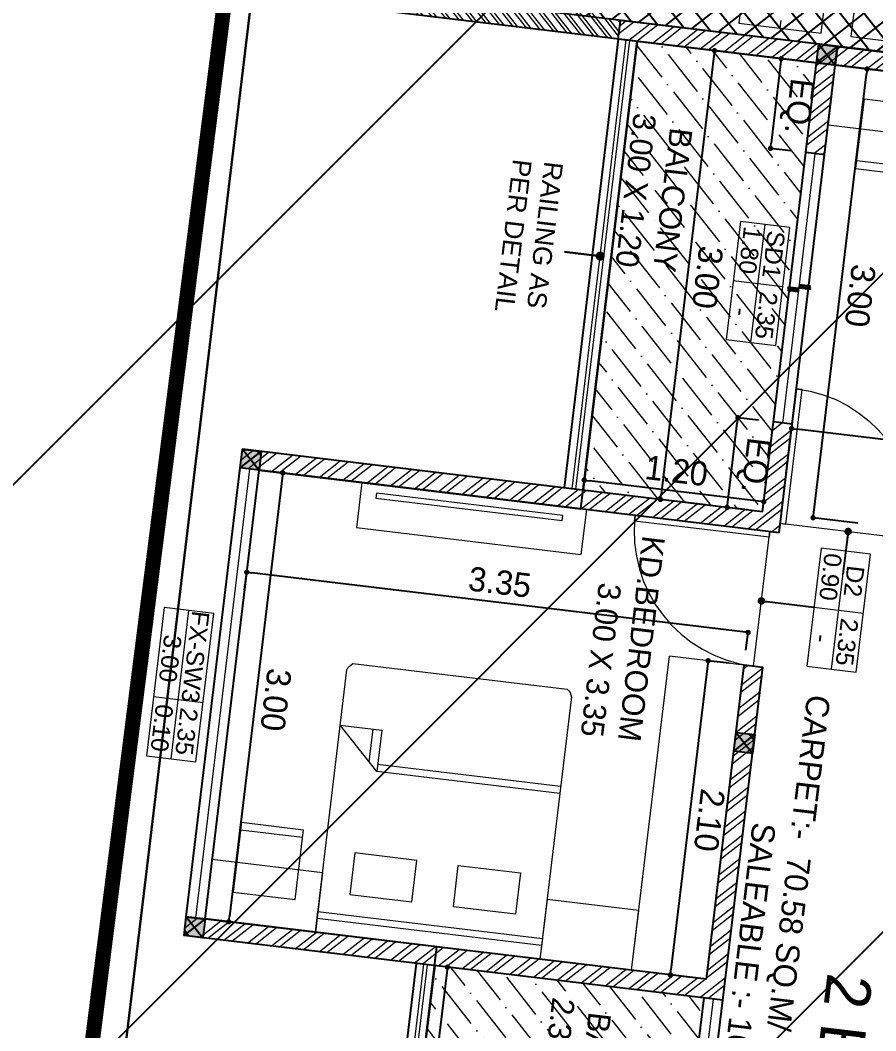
# Model space of a CAD drawing. Header units: metres. Extents: x 494 to 1845, y -666 to 1061.
# Drawn here: x 1550.7002 to 1550.9081, y 223.7624 to 224.008 of the extents above; entities that cross this region are included whole.
import ezdxf
from ezdxf.enums import TextEntityAlignment as Align

# ---------------------------------------------------------------- set-up
doc = ezdxf.new("R2010")
doc.units = ezdxf.units.M
doc.header["$MEASUREMENT"] = 0
doc.linetypes.add('1', pattern=[0])
doc.linetypes.add('ACAD_ISO02W100', pattern=[15, 12, -3])
doc.layers.get('Defpoints').update_dxf_attribs({"color": 12})
for name, color, linetype in [('A-AREA', 1, 'Continuous'), ('COLUMN', 1, 'Continuous'), ('PLOT - SURVEY', 1, '1'), ('TILE DROP', 180, '1'), ('VDA-TEXT', 250, '1'), ('VDA-WALL BELOW', 8, 'Continuous'), ('VDA_RAILING NOTE', 4, '1'), ('VDA_ROOF', 250, 'Continuous'), ('WALL', 250, 'Continuous')]:
    doc.layers.add(name, color=color, linetype=linetype)
for name, color, linetype, lineweight in [('A-Wall Hatch', 8, 'Continuous', 9), ('DIMENSION', 8, 'Continuous', 5), ('VDA-DOOR', 23, 'Continuous', 5), ('VDA-DW TAGS', 4, 'Continuous', 9), ('VDA-FURNITURE', 8, 'Continuous', 13), ('VDA-HATCH', 8, 'Continuous', 9), ('VDA-PLUMBING', 8, 'Continuous', 13), ('VDA-RAILING', 25, 'Continuous', 5), ('VDA-SLIDING DOOR', 4, 'Continuous', 9), ('VDA-WALL', 250, 'Continuous', 25), ('VDA_FURNITURE', 8, 'Continuous', 13)]:
    doc.layers.add(name, color=color, linetype=linetype, lineweight=lineweight)
doc.layers.add('HATCH', color=7, linetype='Continuous', true_color=0x757575)
doc.styles.add('arial', font='arial.ttf', dxfattribs={"height": 0.3})
doc.styles.add('RS', font='GOTHIC.TTF')
doc.styles.get("Standard").update_dxf_attribs({"font": 'arial.ttf'})
doc.dimstyles.new('SMALL', dxfattribs={"dimtxt": 0.16, "dimasz": 0.05, "dimexe": 0, "dimexo": 0, "dimgap": 0.05, "dimtad": 0, "dimdec": 1, "dimzin": 0, "dimdsep": 46, "dimtxsty": 'RS', "dimblk": 'ARCHTICK', "dimcen": 2.5, "dimclrd": 256, "dimclre": 256, "dimclrt": 5, "dimadec": 0, "dimazin": 0, "dimtfac": 1, "dimtofl": 0, "dimtmove": 0, "dimatfit": 3, "dimldrblk": 'ARCHTICK', "dimfxl": 0, "dimtolj": 1, "dimtzin": 0, "dimarcsym": 0})
doc.dimstyles.new('SMALL-1', dxfattribs={"dimtxt": 0.16, "dimasz": 0.035, "dimexe": 0, "dimexo": 0.1, "dimgap": 0.05, "dimtad": 1, "dimzin": 0, "dimdsep": 46, "dimtxsty": 'RS', "dimblk": 'DOT', "dimcen": 2.5, "dimclrd": 256, "dimclre": 256, "dimclrt": 5, "dimadec": 0, "dimazin": 0, "dimtfac": 1, "dimtdec": 3, "dimtofl": 0, "dimtmove": 0, "dimatfit": 3, "dimfxl": 0, "dimtolj": 1, "dimtzin": 0, "dimarcsym": 0})
pattern_1 = [(45, (1152.758408798573, 282.9493043231583), (-0.1104854345604985, 0.1104854345604985), [])]
pattern_2 = [(135.0000000000001, (-4.440892098500626e-16, 0.375), (-0.004419417382415919, -0.004419417382415927), [])]

# ---------------------------------------------------------------- blocks, each defined once
blk = doc.blocks.new('6555kkm')
at = {"lineweight": 30}
h = blk.add_hatch(color=5, dxfattribs=at)
h.dxf.hatch_style = 1
h.paths.add_polyline_path([(1152.883408798573, 282.9493043231583), (1152.758408798573, 282.9493043231583), (1152.758408798573, 283.0743043231584), (1152.883408798573, 283.0743043231584)])
h = blk.add_hatch()
h.set_pattern_fill('ANSI31', color=5, scale=1.250000000001137)
h.set_pattern_definition(pattern_1)
h.paths.add_polyline_path([(1152.758408798573, 283.0743043231584), (1152.883408798573, 283.0743043231584), (1152.883408798573, 282.9493043231583), (1152.758408798573, 282.9493043231583)])
h = blk.add_hatch()
h.set_pattern_fill('ANSI31', color=5, scale=1.250000000001137)
h.set_pattern_definition(pattern_1)
h.paths.add_polyline_path([(1152.758408798573, 283.0743043231584), (1152.883408798573, 283.0743043231584), (1152.883408798573, 282.9493043231583), (1152.758408798573, 282.9493043231583)])
at = {"layer": 'COLUMN', "color": 5, "lineweight": 25}
for p, q in [((1152.758408798573, 282.9493043231583), (1152.883408798573, 283.0743043231584)), ((1152.883408798573, 282.9493043231583), (1152.758408798573, 283.0743043231584))]:
    blk.add_line(p, q, dxfattribs=at)
blk.add_lwpolyline([(1152.758408798573, 283.0743043231584), (1152.883408798573, 283.0743043231584), (1152.883408798573, 282.9493043231583), (1152.758408798573, 282.9493043231583)], close=True, dxfattribs=at)
blk = doc.blocks.new('zw$417C')
at = {"layer": 'COLUMN', "color": 8, "lineweight": 30}
for p in [(-1112.371035598942, -279.4117172354885, 9.3148006903752e-06), (-1107.771030042976, -279.4117172354885, 9.3148006903752e-06), (-1109.246034684686, -282.8868043231284), (-1106.120678797663, -282.8868043231282)]:
    blk.add_blockref('6555kkm', p, dxfattribs=at)
blk = doc.blocks.new('wb')
at = {"layer": 'VDA-PLUMBING'}
blk.add_line((0, 0), (0, -0.05031763110309839), dxfattribs=at)
at = {"layer": 'VDA-PLUMBING', "elevation": -0.7094465621008812}
blk.add_lwpolyline([(-0.2750000000596629, -0.4000000000014552), (-0.2750000000596629, 0), (0.2749999999432475, 0), (0.2749999999432475, -0.4000000000014552)], close=True, dxfattribs=at)
blk = doc.blocks.new('DFSDFASDFASD')
at = {"layer": 'VDA_ROOF', "color": 5, "lineweight": 30, "ltscale": 4}
blk.add_lwpolyline([(43.72001114071099, 7.876165156727097), (16.86561930178232, 4.449999999999932), (-16.84999999999991, 4.449999999999932), (-16.84999999999991, -6.375000000000114), (7.450000000000273, -6.375000000000114), (7.450000000000273, -7.275000000000091), (43.72001114071099, -7.275000000000091), (43.72001114071099, -3.799912912925208), (45.04501133847248, -3.799912912896389), (45.04501133847248, 0.8250953790992526), (43.72001114071099, 0.8250953790992526)], close=True, dxfattribs=at)
blk = doc.blocks.new('_ArchTick')
at = {"color": 0, "linetype": 'ByBlock', "const_width": 0.15}
blk.add_lwpolyline([(-0.5, -0.5), (0.5, 0.5)], dxfattribs=at)
blk = doc.blocks.new('DFV')
at = {"layer": 'VDA_FURNITURE'}
for p, q in [((164.9829837693537, 153.5324947516458), (164.9828625957156, 153.0667231603841)), ((164.9829837694301, 153.5324947516458), (165.3970029616461, 153.5323870416398)), ((165.3968817879353, 153.0666154504254), (165.3970029616461, 153.5323870416398)), ((165.3969894979086, 153.4806346426051), (164.9829703056998, 153.4807423525929)), ((164.9828625957156, 153.0667231603841), (165.3968817879353, 153.0666154504254))]:
    blk.add_line(p, q, dxfattribs=at)
blk = doc.blocks.new('zw$DE63')
at = {"layer": 'VDA-FURNITURE', "extrusion": (-1.507989483803639e-06, 1.204778851980319e-06, 0.9999999999981374)}
for p, q in [((1.799999579787254, 1.500022419262677), (0.04615342523902655, 1.500001120846719)), ((0.6923106350004673, 1.223085890640505), (0.4153841948136687, 1.500005604699254)), ((0.4153841948136687, 1.500005604699254), (0.4153875578194857, 1.223082527751103)), ((1.799999579787254, 1.500022419262677), (1.661538041196764, 1.500020737759769)), ((1.661538041196764, 1.500020737759769), (1.661556256935, 2.073787618428469e-05)), ((1.707710103131831, 2.129829954355955e-05), (1.707691887393594, 1.500021298183128)), ((1.800017794594169, 2.241926267743111e-05), (1.799999579787254, 1.500022419262677)), ((1.800017794594169, 2.241926267743111e-05), (1.799999579787254, 1.500022419262677)), ((0, 1.465385175775737), (1.737475395202637e-05, 0.03461594507098198)), ((0.6346176266670227, 1.280777497799136), (0.4153868574649096, 1.280774835497141)), ((1.246155807748437, 1.303861847263761), (1.523078884929419, 1.303865210153162)), ((1.246160851791501, 0.8884772319579497), (1.246155807748437, 1.303861847263761)), ((1.523078884929419, 1.303865210153162), (1.523083928972483, 0.8884805948473513)), ((0.4153875578194857, 1.223082527751103), (0.6923106350004673, 1.223085890640505)), ((0.646171641536057, 8.407281711697578e-06), (0.646156788803637, 1.223085330217145)), ((0.6923254877328873, 8.967705070972443e-06), (0.6923106350004673, 1.223085890640505)), ((1.523083928972483, 0.8884805948473513), (1.246160851791501, 0.8884772319579497)), ((1.5230872919783, 0.6115575178992003), (1.246164214797318, 0.6115541550097987)), ((1.246164214797318, 0.6115541550097987), (1.246169258840382, 0.1961695397039875)), ((1.523092336021364, 0.1961729025933892), (1.5230872919783, 0.6115575178992003)), ((1.246169258840382, 0.1961695397039875), (1.523092336021364, 0.1961729025933892)), ((0.04617164097726345, 1.120963133871555e-06), (1.800017794594169, 2.241926267743111e-05)), ((1.661556256935, 2.073787618428469e-05), (1.800017794594169, 2.241926267743111e-05))]:
    blk.add_line(p, q, dxfattribs=at)
at = {"layer": 'VDA-FURNITURE'}
for centre, start, end in [((0.0650025608483702, 1.426793432219711), 104.438611504063, 149.3025759873148), ((0.0650025608483702, 0.07320768862700788), 210.6974240127036, 255.5613884959456)]:
    blk.add_arc(centre, 0.07559534104429093, start, end, dxfattribs=at)
blk = doc.blocks.new('_Dot')
at = {"color": 0, "linetype": 'ByBlock', "lineweight": -2}
blk.add_line((-0.5, 0), (-1, 0), dxfattribs=at)
at = {"color": 0, "linetype": 'ByBlock', "const_width": 0.5}
blk.add_lwpolyline([(-0.25, 0, 1), (0.25, 0, 1)], format="xyb", close=True, dxfattribs=at)
blk = doc.blocks.new('*D412')
at = {"layer": 'Defpoints', "color": 0, "transparency": 16777216}
for p in [(1.81503673610132, -1.580828684596781), (1.243526508736977, -5.355828684596759), (1.81503673610132, -5.355828684596759)]:
    blk.add_point(p, dxfattribs=at)
at = {"layer": 'DIMENSION', "lineweight": -2, "transparency": 16777216}
for p, q in [((1.543526508736977, -1.580828684596781), (1.243526508736977, -1.580828684596781)), ((1.243526508736977, -1.615828684596781), (1.243526508736977, -5.320828684596759)), ((1.543526508736977, -5.355828684596759), (1.243526508736977, -5.355828684596759))]:
    blk.add_line(p, q, dxfattribs=at)
at = {"layer": 'DIMENSION', "lineweight": -2, "transparency": 16777216, "xscale": 0.035, "yscale": 0.035, "zscale": 0.035}
for p, rotation in [((1.243526508736977, -1.580828684596781), 90), ((1.243526508736977, -5.355828684596759), 270)]:
    blk.add_blockref('_Dot', p, dxfattribs=dict(at, rotation=rotation))
at = {"layer": 'DIMENSION', "color": 5, "transparency": 16777216, "insert": (1.109502035589458, -3.46832868459677), "char_height": 0.16, "attachment_point": 5, "rotation": 90, "style": 'RS'}
blk.add_mtext('\\A1;3.78', dxfattribs=at)
blk = doc.blocks.new('*D413')
at = {"layer": 'Defpoints', "color": 0, "transparency": 16777216}
for p in [(-1.184967718885446, -4.455865128584321), (1.81503673610132, -4.455828684596781), (-1.184967718885446, -5.143579534033279)]:
    blk.add_point(p, dxfattribs=at)
at = {"layer": 'DIMENSION', "lineweight": -2, "transparency": 16777216}
for p, q in [((-1.184967718885446, -4.843579534033279), (-1.184967718885446, -5.143579534033279)), ((1.81503673610132, -4.843579534033279), (1.81503673610132, -5.143579534033279)), ((1.78003673610132, -5.143579534033279), (-1.149967718885446, -5.143579534033279))]:
    blk.add_line(p, q, dxfattribs=at)
at = {"layer": 'DIMENSION', "lineweight": -2, "transparency": 16777216, "xscale": 0.035, "yscale": 0.035, "zscale": 0.035, "rotation": 180}
blk.add_blockref('_Dot', (-1.184967718885446, -5.143579534033279), dxfattribs=at)
at = {"layer": 'DIMENSION', "lineweight": -2, "transparency": 16777216, "xscale": 0.035, "yscale": 0.035, "zscale": 0.035}
blk.add_blockref('_Dot', (1.81503673610132, -5.143579534033279), dxfattribs=at)
at = {"layer": 'DIMENSION', "color": 5, "transparency": 16777216, "insert": (0.3150345086079369, -5.00955506088576), "char_height": 0.16, "attachment_point": 5, "style": 'RS'}
blk.add_mtext('\\A1;3.00', dxfattribs=at)
blk = doc.blocks.new('0.9M D')
at = {"layer": 'VDA-DOOR'}
for p, q in [((1526.478352412193, 311.0275015007031), (1526.478352412193, 311.9268346103166)), ((1526.478352412193, 311.9268346103166), (1526.516324254587, 311.9268346103166)), ((1526.516324254587, 311.9268346103166), (1526.516324254587, 311.0275015007031)), ((1526.516324254587, 311.0275015007031), (1526.478352412193, 311.0275015007031))]:
    blk.add_line(p, q, dxfattribs=at)
at = {"layer": 'VDA-DOOR', "linetype": 'ACAD_ISO02W100', "ltscale": 0.01}
blk.add_arc((1526.478352412193, 311.9275017478761), 0.9000002472622035, 270, 359.9575286925724, dxfattribs=at)
blk = doc.blocks.new('*D420')
at = {"layer": 'Defpoints', "color": 0, "transparency": 16777216}
for p in [(-1.18496326389868, -5.480828684596759), (-0.5849632638986805, -5.480828684596759), (-0.5849632638986805, -5.717094357903534)]:
    blk.add_point(p, dxfattribs=at)
at = {"layer": 'DIMENSION', "lineweight": -2, "transparency": 16777216}
for p, q in [((-1.18496326389868, -5.580828684596758), (-1.18496326389868, -5.717094357903534)), ((-0.5849632638986805, -5.580828684596758), (-0.5849632638986805, -5.717094357903534)), ((-1.149963263898681, -5.717094357903534), (-0.6199632638986805, -5.717094357903534))]:
    blk.add_line(p, q, dxfattribs=at)
at = {"layer": 'DIMENSION', "lineweight": -2, "transparency": 16777216, "xscale": 0.035, "yscale": 0.035, "zscale": 0.035, "rotation": 180}
blk.add_blockref('_Dot', (-1.18496326389868, -5.717094357903534), dxfattribs=at)
at = {"layer": 'DIMENSION', "lineweight": -2, "transparency": 16777216, "xscale": 0.035, "yscale": 0.035, "zscale": 0.035}
blk.add_blockref('_Dot', (-0.5849632638986805, -5.717094357903534), dxfattribs=at)
at = {"layer": 'DIMENSION', "color": 5, "transparency": 16777216, "insert": (-0.8849632638986804, -5.578773487747178), "char_height": 0.16, "attachment_point": 5, "style": 'RS'}
blk.add_mtext('\\A1;EQ.', dxfattribs=at)
blk = doc.blocks.new('*D421')
at = {"layer": 'Defpoints', "color": 0, "transparency": 16777216}
for p in [(1.215036736101319, -5.480828684596759), (1.81503673610132, -5.480828684596759), (1.215036736101319, -5.718193661676764)]:
    blk.add_point(p, dxfattribs=at)
at = {"layer": 'DIMENSION', "lineweight": -2, "transparency": 16777216}
for p, q in [((1.215036736101319, -5.580828684596758), (1.215036736101319, -5.718193661676764)), ((1.81503673610132, -5.580828684596758), (1.81503673610132, -5.718193661676764)), ((1.78003673610132, -5.718193661676764), (1.250036736101319, -5.718193661676764))]:
    blk.add_line(p, q, dxfattribs=at)
at = {"layer": 'DIMENSION', "lineweight": -2, "transparency": 16777216, "xscale": 0.035, "yscale": 0.035, "zscale": 0.035, "rotation": 180}
blk.add_blockref('_Dot', (1.215036736101319, -5.718193661676764), dxfattribs=at)
at = {"layer": 'DIMENSION', "lineweight": -2, "transparency": 16777216, "xscale": 0.035, "yscale": 0.035, "zscale": 0.035}
blk.add_blockref('_Dot', (1.81503673610132, -5.718193661676764), dxfattribs=at)
at = {"layer": 'DIMENSION', "color": 5, "transparency": 16777216, "insert": (1.51503673610132, -5.579872791520408), "char_height": 0.16, "attachment_point": 5, "style": 'RS'}
blk.add_mtext('\\A1;EQ.', dxfattribs=at)
blk = doc.blocks.new('*D422')
at = {"layer": 'Defpoints', "color": 0, "transparency": 16777216}
for p in [(-1.18496326389868, -5.480828684596759), (1.81503673610132, -5.480828684596759), (1.81503673610132, -6.163456224017978)]:
    blk.add_point(p, dxfattribs=at)
at = {"layer": 'DIMENSION', "lineweight": -2, "transparency": 16777216}
for p, q in [((-1.18496326389868, -5.863456224017978), (-1.18496326389868, -6.163456224017978)), ((1.81503673610132, -5.863456224017978), (1.81503673610132, -6.163456224017978)), ((-1.149963263898681, -6.163456224017978), (1.78003673610132, -6.163456224017978))]:
    blk.add_line(p, q, dxfattribs=at)
at = {"layer": 'DIMENSION', "lineweight": -2, "transparency": 16777216, "xscale": 0.035, "yscale": 0.035, "zscale": 0.035, "rotation": 180}
blk.add_blockref('_Dot', (-1.18496326389868, -6.163456224017978), dxfattribs=at)
at = {"layer": 'DIMENSION', "lineweight": -2, "transparency": 16777216, "xscale": 0.035, "yscale": 0.035, "zscale": 0.035}
blk.add_blockref('_Dot', (1.81503673610132, -6.163456224017978), dxfattribs=at)
at = {"layer": 'DIMENSION', "color": 5, "transparency": 16777216, "insert": (0.3150367361013195, -6.029431750870459), "char_height": 0.16, "attachment_point": 5, "style": 'RS'}
blk.add_mtext('\\A1;3.00', dxfattribs=at)
blk = doc.blocks.new('*D423')
at = {"layer": 'Defpoints', "color": 0, "transparency": 16777216}
for p in [(1.81503673610132, -5.480828684596759), (1.747930680508944, -6.680828684596747), (1.81503673610132, -6.680828684596747)]:
    blk.add_point(p, dxfattribs=at)
at = {"layer": 'DIMENSION', "lineweight": -2, "transparency": 16777216}
for p, q in [((1.747930680508944, -5.480828684596759), (1.747930680508944, -5.480828684596759)), ((1.747930680508944, -5.515828684596759), (1.747930680508944, -6.645828684596747)), ((1.747930680508944, -6.680828684596747), (1.747930680508944, -6.680828684596747))]:
    blk.add_line(p, q, dxfattribs=at)
at = {"layer": 'DIMENSION', "lineweight": -2, "transparency": 16777216, "xscale": 0.035, "yscale": 0.035, "zscale": 0.035}
for p, rotation in [((1.747930680508944, -5.480828684596759), 90), ((1.747930680508944, -6.680828684596747), 270)]:
    blk.add_blockref('_Dot', p, dxfattribs=dict(at, rotation=rotation))
at = {"layer": 'DIMENSION', "color": 5, "transparency": 16777216, "insert": (1.613906207361425, -6.080828684596753), "char_height": 0.16, "attachment_point": 5, "rotation": 90, "style": 'RS'}
blk.add_mtext('\\A1;1.20', dxfattribs=at)
blk = doc.blocks.new('*D425')
at = {"layer": 'Defpoints', "color": 0, "transparency": 16777216}
for p in [(4.940019178982766, -8.67213213459172), (1.94003673610132, -8.830828684596781), (4.940019178982766, -8.830957452219423)]:
    blk.add_point(p, dxfattribs=at)
at = {"layer": 'DIMENSION', "lineweight": -2, "transparency": 16777216}
for p, q in [((1.94003673610132, -8.730828684596782), (1.94003673610132, -8.67213213459172)), ((1.975036736101319, -8.67213213459172), (4.905019178982766, -8.67213213459172)), ((4.940019178982766, -8.730957452219423), (4.940019178982766, -8.67213213459172))]:
    blk.add_line(p, q, dxfattribs=at)
at = {"layer": 'DIMENSION', "lineweight": -2, "transparency": 16777216, "xscale": 0.035, "yscale": 0.035, "zscale": 0.035, "rotation": 180}
blk.add_blockref('_Dot', (1.94003673610132, -8.67213213459172), dxfattribs=at)
at = {"layer": 'DIMENSION', "lineweight": -2, "transparency": 16777216, "xscale": 0.035, "yscale": 0.035, "zscale": 0.035}
blk.add_blockref('_Dot', (4.940019178982766, -8.67213213459172), dxfattribs=at)
at = {"layer": 'DIMENSION', "color": 5, "transparency": 16777216, "insert": (3.440027957542043, -8.5381076614442), "char_height": 0.16, "attachment_point": 5, "style": 'RS'}
blk.add_mtext('\\A1;3.00', dxfattribs=at)
blk = doc.blocks.new('*D426')
at = {"layer": 'Defpoints', "color": 0, "transparency": 16777216}
for p in [(2.840036735527974, -5.480843098941818), (4.94003673610132, -5.480843098941818), (4.94003673610132, -5.721494828550931)]:
    blk.add_point(p, dxfattribs=at)
at = {"layer": 'DIMENSION', "lineweight": -2, "transparency": 16777216}
for p, q in [((2.840036735527974, -5.580843098941818), (2.840036735527974, -5.721494828550931)), ((4.94003673610132, -5.580843098941818), (4.94003673610132, -5.721494828550931)), ((2.875036735527974, -5.721494828550931), (4.905036736101319, -5.721494828550931))]:
    blk.add_line(p, q, dxfattribs=at)
at = {"layer": 'DIMENSION', "lineweight": -2, "transparency": 16777216, "xscale": 0.035, "yscale": 0.035, "zscale": 0.035, "rotation": 180}
blk.add_blockref('_Dot', (2.840036735527974, -5.721494828550931), dxfattribs=at)
at = {"layer": 'DIMENSION', "lineweight": -2, "transparency": 16777216, "xscale": 0.035, "yscale": 0.035, "zscale": 0.035}
blk.add_blockref('_Dot', (4.94003673610132, -5.721494828550931), dxfattribs=at)
at = {"layer": 'DIMENSION', "color": 5, "transparency": 16777216, "insert": (3.890036735814647, -5.587470355403412), "char_height": 0.16, "attachment_point": 5, "style": 'RS'}
blk.add_mtext('\\A1;2.10', dxfattribs=at)
blk = doc.blocks.new('*D427')
at = {"layer": 'Defpoints', "color": 0, "transparency": 16777216}
for p in [(2.84003673610141, -5.480828684596759), (2.621980084831876, -8.830828684596781), (2.84003673610141, -8.830828684596781)]:
    blk.add_point(p, dxfattribs=at)
at = {"layer": 'DIMENSION', "lineweight": -2, "transparency": 16777216}
for p, q in [((2.74003673610141, -5.480828684596759), (2.621980084831876, -5.480828684596759)), ((2.621980084831876, -5.515828684596759), (2.621980084831876, -8.795828684596781)), ((2.74003673610141, -8.830828684596781), (2.621980084831876, -8.830828684596781))]:
    blk.add_line(p, q, dxfattribs=at)
at = {"layer": 'DIMENSION', "lineweight": -2, "transparency": 16777216, "xscale": 0.035, "yscale": 0.035, "zscale": 0.035}
for p, rotation in [((2.621980084831876, -5.480828684596759), 90), ((2.621980084831876, -8.830828684596781), 270)]:
    blk.add_blockref('_Dot', p, dxfattribs=dict(at, rotation=rotation))
at = {"layer": 'DIMENSION', "color": 5, "transparency": 16777216, "insert": (2.487955611684357, -7.15582868459677), "char_height": 0.16, "attachment_point": 5, "rotation": 90, "style": 'RS'}
blk.add_mtext('\\A1;3.35', dxfattribs=at)
blk = doc.blocks.new('*D428')
at = {"layer": 'Defpoints', "color": 0, "transparency": 16777216}
for p in [(7.365036736101274, -7.196237975733482), (5.06503673610132, -7.28082868459677), (7.365036736101274, -7.28082868459677)]:
    blk.add_point(p, dxfattribs=at)
at = {"layer": 'DIMENSION', "lineweight": -2, "transparency": 16777216}
for p, q in [((5.06503673610132, -7.196237975733482), (5.06503673610132, -7.196237975733482)), ((5.10003673610132, -7.196237975733482), (7.330036736101274, -7.196237975733482)), ((7.365036736101274, -7.196237975733482), (7.365036736101274, -7.196237975733482))]:
    blk.add_line(p, q, dxfattribs=at)
at = {"layer": 'DIMENSION', "lineweight": -2, "transparency": 16777216, "xscale": 0.035, "yscale": 0.035, "zscale": 0.035, "rotation": 180}
blk.add_blockref('_Dot', (5.06503673610132, -7.196237975733482), dxfattribs=at)
at = {"layer": 'DIMENSION', "lineweight": -2, "transparency": 16777216, "xscale": 0.035, "yscale": 0.035, "zscale": 0.035}
blk.add_blockref('_Dot', (7.365036736101274, -7.196237975733482), dxfattribs=at)
at = {"layer": 'DIMENSION', "color": 5, "transparency": 16777216, "insert": (6.215036736101297, -7.062213502585963), "char_height": 0.16, "attachment_point": 5, "style": 'RS'}
blk.add_mtext('\\A1;2.30', dxfattribs=at)
blk = doc.blocks.new('FX SW3')
at = {"layer": 'VDA-DW TAGS'}
for p, q in [((1527.985930504444, 314.01549259741), (1527.985930504444, 314.3463671871402)), ((1528.380670708196, 314.1809298922751), (1527.391058199413, 314.1809298922751))]:
    blk.add_line(p, q, dxfattribs=at)
blk.add_lwpolyline([(1528.380670708196, 314.3463671871402), (1527.391058199413, 314.3463671871402), (1527.391058199413, 314.01549259741), (1528.380670708196, 314.01549259741)], close=True, dxfattribs=at)
at = {"layer": 'VDA-DW TAGS', "char_height": 0.1159809851405905, "attachment_point": 8, "style": 'arial'}
for s, insert, width in [('2.35', (1528.19004689723, 314.2015913116672), 0.2822932409837917), ('FX-SW3', (1527.691298028591, 314.2004444817844), 0.2822932409837917), ('3.00', (1527.721995193992, 314.0361540168021), 0.275840167237977), ('0.10', (1528.186144746148, 314.0361540168021), 0.3661736348513708)]:
    blk.add_mtext(s, dxfattribs=dict(at, insert=insert, width=width))
blk = doc.blocks.new('D2 F')
at = {"layer": 'VDA-DW TAGS'}
for p, q in [((1526.931973292432, 317.9785229997766), (1526.931973292432, 318.3093975895068)), ((1527.326713496184, 318.1439602946417), (1526.536973292432, 318.1439602946417))]:
    blk.add_line(p, q, dxfattribs=at)
blk.add_lwpolyline([(1527.326713496184, 318.3093975895068), (1526.536973292432, 318.3093975895068), (1526.536973292432, 317.9785229997766), (1527.326713496184, 317.9785229997766)], close=True, dxfattribs=at)
at = {"layer": 'VDA-DW TAGS', "char_height": 0.1159809851405905, "attachment_point": 8, "style": 'arial'}
for s, insert, width in [('D2', (1526.729266800857, 318.1646217140338), 0.2822932409837917), ('2.35', (1527.136089685218, 318.1646217140338), 0.2822932409837917), ('0.90', (1526.719750490626, 318.0048427286442), 0.275840167237977), ('-', (1527.132187534136, 317.9991844191687), 0.3661736348513708)]:
    blk.add_mtext(s, dxfattribs=dict(at, insert=insert, width=width))
blk = doc.blocks.new('TT-level diff-flat-14')
at = {"layer": 'TILE DROP'}
h = blk.add_hatch(dxfattribs=at)
h.set_pattern_fill('ANSI31', color=256, scale=0.05, angle=90.00000000000006, style=0)
h.set_pattern_definition(pattern_2)
h.paths.add_polyline_path([(-0.07499999999998863, 0.02500000000000568), (-0.07499999999998863, 0), (0, 0), (0, 0.02500000000000568)])
h = blk.add_hatch(dxfattribs=at)
h.set_pattern_fill('ANSI31', color=256, scale=0.05, angle=90.00000000000006, style=0)
h.set_pattern_definition(pattern_2)
h.paths.add_polyline_path([(0, 0), (0, -0.02500000000000568), (0.07499999999998863, -0.02500000000000568), (0.07499999999998863, 0)])
for points in [[(0, 0), (-0.07499999999998863, 0)], [(0.07499999999998863, -0.02500000000000568), (0, -0.02500000000000568), (0, 0), (-0.07499999999998863, 0)]]:
    blk.add_lwpolyline(points, dxfattribs=at)
blk = doc.blocks.new('SD3')
at = {"layer": 'VDA-DW TAGS'}
for p, q in [((1531.723859217067, 314.2677278558232), (1531.723859217067, 314.5986024455534)), ((1532.118599420819, 314.4331651506883), (1531.328859217067, 314.4331651506883))]:
    blk.add_line(p, q, dxfattribs=at)
blk.add_lwpolyline([(1532.118599420819, 314.5986024455534), (1531.328859217067, 314.5986024455534), (1531.328859217067, 314.2677278558232), (1532.118599420819, 314.2677278558232)], close=True, dxfattribs=at)
at = {"layer": 'VDA-DW TAGS', "char_height": 0.1159809851405905, "attachment_point": 8, "style": 'arial'}
for s, insert, width in [('SD1', (1531.521152725493, 314.4538265700804), 0.2822932409837917), ('2.35', (1531.927975609854, 314.4538265700804), 0.2822932409837917), ('1.80', (1531.511636415262, 314.2940475846908), 0.275840167237977), ('-', (1531.924073458772, 314.2883892752153), 0.3661736348513708)]:
    blk.add_mtext(s, dxfattribs=dict(at, insert=insert, width=width))
blk = doc.blocks.new('AFDADSFADSF')
at = {"layer": 'A-Wall Hatch', "ltscale": 0.1}
h = blk.add_hatch(dxfattribs=at)
h.set_pattern_fill('ANSI32', color=256, scale=0.3, angle=270)
h.set_pattern_definition([(315, (5.06503673610132, -8.955828684596781), (0.07954951288348662, 0.07954951288348659), []), (315, (5.06503673610132, -9.008861693096776), (0.07954951288348662, 0.07954951288348659), [])])
h.paths.add_polyline_path([(3.290036736101229, 0.6441713154032414), (3.415036736101229, 0.6441713154032414), (3.415036736101229, 1.544171315403275), (6.765036736101365, 1.544171315403275), (6.765036736101365, -1.880828684596736), (5.515036736101365, -1.880828684596736), (5.515036736101365, -2.005828684596736), (7.240036736101274, -2.005828684596736), (7.240036736101274, -1.880828684596736), (6.890036736101365, -1.880828684596736), (6.890036736101365, -0.5308286845967132), (7.240036736101274, -0.5308286845967132), (7.240036736101274, -0.4058286845967132), (6.890036736101365, -0.4058286845967132), (6.890036736101365, 1.669171315403275), (3.290036736101229, 1.669171315403275)])
h.paths.add_polyline_path([(-1.30996326389868, -6.805828684596747), (-1.18496326389868, -6.805828684596747), (-1.184963263898683, 0.9441713154031959), (0.1650367361012286, 0.9441713154031959), (0.1650367361012286, -0.005828684596792755), (0.2900367361012286, -0.005828684596792755), (0.2900367361012286, 1.069171315403196), (-1.30996326389868, 1.069171315403196)])
h.paths.add_polyline_path([(-0.4349632638986805, -1.580828684596781), (1.81503673610132, -1.580828684596781), (1.81503673610132, -4.455828684596781), (1.94003673610132, -4.455828684596781), (1.94003673610132, -1.580828684596781), (2.31503673610132, -1.580828684596781), (2.31503673610132, -1.455828684596781), (0.2900367361012286, -1.455828684596781), (0.2900367361012286, -0.6058286845968155), (0.1650367361012286, -0.6058286845968155), (0.1650367361012286, -1.455828684596781), (-0.4349632638986805, -1.455828684596781)])
h.paths.add_polyline_path([(2.84003673610141, -5.480828684596759), (4.94003673610132, -5.480828684596759), (4.94003673610132, -8.955828684596781), (5.06503673610132, -8.955828684596781), (5.06503673610132, -5.355828684596759), (2.84003673610141, -5.355828684596759)])
h.paths.add_polyline_path([(7.365036736101274, -5.480828684596759), (7.365036736101274, -7.40582868459677), (7.490036736101274, -7.40582868459677), (7.490036736101274, -5.480828684596759), (8.365036736101274, -5.480828684596759), (8.365036736101274, -0.4058286845967132), (8.240036736101274, -0.4058286845967132), (8.240036736101274, -5.355828684596759), (7.365036736101274, -5.355828684596759)])
h.paths.add_polyline_path([(2.915036736101229, -1.580689237993226), (2.915036736101229, -1.455828684596781), (3.290036736101229, -1.455828684596781), (3.290036736101229, -0.5558286845968041), (3.415036736101229, -0.5558286845968041), (3.415036736101229, -1.455828684596781), (4.31503673610132, -1.455828684596781), (4.31503673610132, -2.005828684596793), (4.19003673610132, -2.005828684596793), (4.19003673610132, -1.580828684596781), (3.415036736101229, -1.580828684596781), (3.415036736101229, -4.455828684596781), (3.290036736101229, -4.455828684596781), (3.290036736101229, -3.65582868459677), (2.69003673610132, -3.65582868459677), (2.69003673610132, -3.53082868459677), (3.290036736101229, -3.53082868459677), (3.290036736101229, -1.580828684596781), (2.920939464753019, -1.580828684596781), (2.920939464753019, -1.580689237993226)])
h.paths.add_polyline_path([(1.215036736101319, -5.480828684596759), (1.81503673610132, -5.480828684596759), (1.81503673610132, -8.955828684596781), (1.94003673610132, -8.955828684596781), (1.94003673610132, -5.355828684596759), (1.215036736101319, -5.355828684596759)])
h.paths.add_polyline_path([(-1.18496326389868, -5.480828684596759), (-1.18496326389868, -5.355828684596759), (-0.5849632638986805, -5.355828684596759), (-0.5849632638986805, -5.480828684596759)])
h.paths.add_polyline_path([(6.865036736101274, -5.480828684596759), (6.865036736101274, -5.355828684596759), (7.365036736101274, -5.355828684596759), (7.365036736101274, -5.480828684596759)])
at = {"layer": 'VDA-HATCH'}
h = blk.add_hatch(dxfattribs=at)
h.set_pattern_fill('ANSI36', color=43)
h.set_pattern_definition([(45, (-42512.66197753247, 14913.07376879092), (0.06629126073623882, 0.2430679560328759), [0.3125, -0.0625, 0, -0.0625])])
h.paths.add_polyline_path([(5.06503673610132, -7.28082868459677), (7.365036736101274, -7.28082868459677), (7.365036736101274, -5.480828684596759), (5.06503673610132, -5.480828684596759)])
h.paths.add_polyline_path([(-1.18496326389868, -6.680828684596747), (1.81503673610132, -6.680828684596747), (1.81503673610132, -5.480828684596759), (-1.18496326389868, -5.480828684596759)])
h.paths.add_polyline_path([(4.31503673610132, -1.455828684596781), (3.415036736101229, -1.455828684596781), (3.415036736101229, 1.544171315403275), (4.31503673610132, 1.544171315403275)])
blk.add_lwpolyline([(-1.18496326389868, -5.355892395611529), (-1.30996326389868, -5.355892395611529), (-1.30996326389868, -1.455828684596838), (-1.18496326389868, -1.455828684596838)], close=True)
at = {"layer": 'A-AREA'}
blk.add_lwpolyline([(-1.18496326389868, 0.9441713154031959), (0.1650367361012286, 0.9441713154031959), (0.1650362508371472, -1.580842047889746), (3.415036736101229, -1.580842047889746), (3.415036736101229, 1.544171315403275), (6.765036736101365, 1.544171315403275), (6.765036736101365, -0.5308286845967132), (7.240036736101274, -0.5308286845967132), (7.240036736101274, -0.4058286845967132), (8.240036736101274, -0.4058286845967132), (8.240036736101274, -5.355828684596759), (7.365036736101274, -5.355828684596759), (7.365036736101274, -7.28082868459677), (4.94003673610132, -7.28082868459677), (4.940036743503015, -8.830957452219366), (1.94003673610132, -8.830828684596781), (1.94003673610132, -6.680828684596747), (-1.18496326389868, -6.680828684596747), (-1.18496326389868, 0.9441713154031959)], dxfattribs=at)
at = {"layer": 'VDA-DOOR'}
for p, q in [((1.877536736400998, -5.355828684596759), (1.877536736400998, -4.455828684596781)), ((2.84003673610141, -5.418328684596759), (1.94003673610132, -5.418328684596759))]:
    blk.add_line(p, q, dxfattribs=at)
at = {"layer": 'VDA-FURNITURE'}
for p, q in [((2.840036735527974, -5.480843098941818), (2.840039758943021, -5.980843098930904)), ((4.940039759501815, -5.98083040058043), (2.840039758943021, -5.980843098930904)), ((1.940032831436838, -6.643356261722488), (2.240032831439748, -6.643356259979896)), ((2.24003284014907, -8.143356259979896), (2.240032831439748, -6.643356259979896)), ((1.940032840146159, -8.143356261722488), (2.24003284014907, -8.143356259979896))]:
    blk.add_line(p, q, dxfattribs=at)
for points in [[(-0.7849762176556396, -4.505864792143257), (-1.184976217329677, -4.505864794053196), (-1.184976214586641, -5.35589239561159), (-0.7849762149126036, -5.35589239370529)], [(4.540031252145127, -6.59333804337291), (4.94003125182644, -6.593338041462971), (4.940030718993512, -5.98083040058043), (4.540030719312199, -5.980830402490369)], [(1.997911378362915, -8.03892194168509), (2.032559105522523, -8.03892194152138), (2.032559099578066, -6.793053038671474), (1.997911372418457, -6.793053038835183)], [(4.540031259304669, -8.093372046207492), (4.940031258985982, -8.093372044297553), (4.940019178982766, -8.830957452219423), (4.540019179301453, -8.830957454129361)]]:
    blk.add_lwpolyline(points, close=True, dxfattribs=at)
at = {"layer": 'VDA-RAILING'}
for p, q in [((-1.18496326389868, -6.730828684596759), (1.81503673610132, -6.730828684596759)), ((-1.18496326389868, -6.755828684596736), (1.81503673610132, -6.755828684596736)), ((5.06503673610132, -7.330828684596781), (7.365036736101274, -7.330828684596781)), ((5.06503673610132, -7.355828684596759), (7.365036736101274, -7.355828684596759))]:
    blk.add_line(p, q, dxfattribs=at)
at = {"layer": 'VDA-SLIDING DOOR'}
for p, q in [((1.215036736101319, -5.418328684596759), (-0.5849632638986805, -5.418328684596759)), ((6.865036736101274, -5.418328684596759), (5.06503673610132, -5.418328684596759)), ((4.94003673610132, -8.893328684596781), (1.94003673610132, -8.893328684596781))]:
    blk.add_line(p, q, dxfattribs=at)
at = {"layer": 'VDA-WALL'}
for p, q in [((-1.30996326389868, 1.069171315403196), (-1.30996326389868, -6.805828684596747)), ((-1.18496326389868, 0.9441713154031959), (-1.18496326389868, -5.355828684596759)), ((-0.5849632638986805, -5.355828684596759), (-1.18496326389868, -5.355828684596759)), ((-0.5849632638986805, -5.355828684596759), (-0.5849632638986805, -5.480828684596759)), ((1.94003673610132, -5.355828684596759), (1.215036736101319, -5.355828684596759)), ((1.215036736101319, -5.355828684596759), (1.215036736101319, -5.480828684596759)), ((1.94003673610132, -5.355828684596759), (1.94003673610132, -8.955828684596781)), ((5.06503673610132, -5.355828684596759), (2.84003673610141, -5.355828684596759)), ((2.84003673610141, -5.355828684596759), (2.84003673610141, -5.480828684596759)), ((5.06503673610132, -5.355828684596759), (5.06503673610132, -8.955828684596781)), ((-1.18496326389868, -5.480828684596759), (-1.18496326389868, -6.805828684596747)), ((-0.5849632638986805, -5.480828684596759), (-1.18496326389868, -5.480828684596759)), ((1.81503673610132, -5.480828684596759), (1.215036736101319, -5.480828684596759)), ((1.81503673610132, -5.480828684596759), (1.81503673610132, -8.955828684596781)), ((4.94003673610132, -5.480828684596759), (2.84003673610141, -5.480828684596759)), ((4.94003673610132, -5.480828684596759), (4.94003673610132, -8.955828684596781)), ((-1.18496326389868, -6.805828684596747), (-1.30996326389868, -6.805828684596747)), ((1.94003673610132, -8.955828684596781), (1.81503673610132, -8.955828684596781)), ((5.06503673610132, -8.955828684596781), (4.94003673610132, -8.955828684596781))]:
    blk.add_line(p, q, dxfattribs=at)
at = {"layer": 'VDA-WALL BELOW'}
for p, q in [((1.215036736101319, -5.355828684596759), (-0.5849632638986805, -5.355828684596759)), ((6.865036736101274, -5.355828684596759), (5.06503673610132, -5.355828684596759)), ((1.215036736101319, -5.480828684596759), (-0.5849632638986805, -5.480828684596759)), ((7.365036736101274, -5.480828684596759), (5.06503673610132, -5.480828684596759)), ((-1.18496326389868, -6.680828684596747), (1.81503673610132, -6.680828684596747)), ((-1.18496326389868, -6.805828684596747), (1.81503673610132, -6.805828684596747)), ((5.06503673610132, -7.28082868459677), (7.365036736101274, -7.28082868459677)), ((5.06503673610132, -7.40582868459677), (7.365036736101274, -7.40582868459677)), ((4.94003673610132, -8.830828684596781), (1.94003673610132, -8.830828684596781)), ((4.94003673610132, -8.955828684596781), (1.94003673610132, -8.955828684596781))]:
    blk.add_line(p, q, dxfattribs=at)
at = {"xscale": -1, "rotation": 270}
blk.add_blockref('TT-level diff-flat-14', (0.3150367361013195, -5.418328684596759), dxfattribs=at)
blk.add_blockref('SD3', (-1531.408822480966, -320.125138992003))
at = {"layer": 'VDA-FURNITURE', "extrusion": (-2.006875797256736e-08, 0.0001118050191531932, 0.9999999937498187), "xscale": -1.000054247983929, "yscale": 1.000054247983927, "zscale": 1.00005424798392, "rotation": 269.9850941057657}
blk.add_blockref('DFV', (-154.1029932008819, -170.0897195980747, -0.01901379182057002), dxfattribs=at)
at = {"layer": 'VDA-FURNITURE', "xscale": -1, "rotation": 180.0000002734229}
blk.add_blockref('zw$DE63', (3.14002256616368, -6.593354491049809), dxfattribs=at)
at = {"layer": 'VDA-FURNITURE', "lineweight": 0, "extrusion": (2.006876197600804e-08, 0.0001118050191531924, 0.9999999937498187), "xscale": 1.000054247983927, "yscale": 1.000054247983927, "zscale": 1.000054247983927, "rotation": 90.01490589218275}
blk.add_blockref('DFV', (157.857963883055, -173.6190142544152, -0.0009457764535368146), dxfattribs=at)
at = {"layer": 'VDA-HATCH', "xscale": -1, "rotation": 270}
blk.add_blockref('0.9M D', (-310.049297873916, -1531.834181096789), dxfattribs=at)
at = {"layer": 'VDA-HATCH'}
for name, p in [('D2 F', (-1524.528506711245, -323.0458546617563)), ('0.9M D', (-1524.538315676092, -317.3451632949134)), ('FX SW3', (-1524.469920819448, -323.361737991261))]:
    blk.add_blockref(name, p, dxfattribs=at)
at = {"layer": 'VDA-TEXT', "color": 1, "insert": (6.579282242295449, -4.387549939136932, 6.238306527275542e-08), "char_height": 0.154743372, "width": 3.915187934693313, "attachment_point": 3}
blk.add_mtext('\\pt10;{\\fCentury Gothic|b0|i0|c0|p34;\\H1.93869x;\\C5;2 BHK - A}\\P\\pt9,10;{\\fCentury Gothic|b0|i0|c0|p34;\\H1.00000x;CARPET:-  70.58 SQ.M/ 759.72 SQ.FT}\\P\\pt10;{\\fCentury Gothic|b0|i0|c0|p34;\\H1.00000x;SALEABLE :- 1048.41 SQ.FT }', dxfattribs=at)
at = {"layer": 'VDA-TEXT', "char_height": 0.15, "width": 1.314504061156185e-11, "attachment_point": 3, "style": 'arial'}
for s, insert in [('\\pi0.66980;{\\fCentury Gothic|b0|i0|c0|p34;KD.BEDROOM  }\\P\\pi0.85059;{\\fCentury Gothic|b0|i0|c0|p34;3.00 X 3.35}', (3.433449702463804, -6.102913097677856)), ('\\pi0.53367;{\\fCentury Gothic|b0|i0|c0|p34;BALCONY  }\\P\\pi0.51373;{\\fCentury Gothic|b0|i0|c0|p34;2.30 X 1.80}', (6.202982984315895, -6.079813891244726)), ('\\pi0.53255;{\\fCentury Gothic|b0|i0|c0|p34;BALCONY  }\\P\\pi0.51205;{\\fCentury Gothic|b0|i0|c0|p34;3.00 X 1.20}', (0.3114573724697038, -6.244848916735805))]:
    blk.add_mtext(s, dxfattribs=dict(at, insert=insert))
at = {"layer": 'DIMENSION'}
dim = blk.add_linear_dim(base=(1.243526508736977, -5.355828684596759), p1=(1.81503673610132, -1.580828684596781), p2=(1.81503673610132, -5.355828684596759), angle=90, dimstyle='SMALL-1', dxfattribs=at)
dim.commit()
dim.dimension.update_dxf_attribs({"geometry": '*D412', "text_midpoint": (1.243526508736977, -3.46832868459677), "dimtype": 160})
for base, p1, p2, picture, middle in [((-1.184967718885446, -5.143579534033279), (1.81503673610132, -4.455828684596781), (-1.184967718885446, -4.455865128584321), '*D413', (0.3150345086079369, -5.00955506088576)), ((4.94003673610132, -5.721494828550931), (2.840036735527974, -5.480843098941818), (4.94003673610132, -5.480843098941818), '*D426', (3.890036735814647, -5.587470355403412)), ((7.365036736101274, -7.196237975733482), (5.06503673610132, -7.28082868459677), (7.365036736101274, -7.28082868459677), '*D428', (6.215036736101297, -7.062213502585963)), ((4.940019178982766, -8.67213213459172), (1.94003673610132, -8.830828684596781), (4.940019178982766, -8.830957452219423), '*D425', (3.440027957542043, -8.5381076614442))]:
    dim = blk.add_linear_dim(base=base, p1=p1, p2=p2, dimstyle='SMALL-1', dxfattribs=at)
    dim.commit()
    dim.dimension.update_dxf_attribs({"geometry": picture, "text_midpoint": middle})
for base, p1, p2, picture, middle in [((-0.5849632638986805, -5.717094357903534), (-1.18496326389868, -5.480828684596759), (-0.5849632638986805, -5.480828684596759), '*D420', (-0.8849632638986804, -5.578773487747178)), ((1.215036736101319, -5.718193661676764), (1.81503673610132, -5.480828684596759), (1.215036736101319, -5.480828684596759), '*D421', (1.51503673610132, -5.579872791520408))]:
    dim = blk.add_linear_dim(base=base, p1=p1, p2=p2, text='EQ.', dimstyle='SMALL-1', dxfattribs=at)
    dim.commit()
    dim.dimension.update_dxf_attribs({"geometry": picture, "text_midpoint": middle})
dim = blk.add_linear_dim(base=(1.81503673610132, -6.163456224017978), p1=(-1.18496326389868, -5.480828684596759), p2=(1.81503673610132, -5.480828684596759), dimstyle='SMALL-1', dxfattribs=at)
dim.commit()
dim.dimension.update_dxf_attribs({"geometry": '*D422', "text_midpoint": (0.3150367361013195, -6.163456224017978), "dimtype": 160})
for base, p1, p2, picture, middle in [((1.747930680508944, -6.680828684596747), (1.81503673610132, -5.480828684596759), (1.81503673610132, -6.680828684596747), '*D423', (1.613906207361425, -6.080828684596753)), ((2.621980084831876, -8.830828684596781), (2.84003673610141, -5.480828684596759), (2.84003673610141, -8.830828684596781), '*D427', (2.487955611684357, -7.15582868459677))]:
    dim = blk.add_linear_dim(base=base, p1=p1, p2=p2, angle=90, dimstyle='SMALL-1', dxfattribs=at)
    dim.commit()
    dim.dimension.update_dxf_attribs({"geometry": picture, "text_midpoint": middle})
for points in [[(1.877661592530103, -4.901894367114551), (2.163671283384929, -4.901894367114551)], [(2.403466581186422, -5.418328684596759), (2.403466581186422, -5.067331661979665)]]:
    blk.add_leader(points, dimstyle='SMALL-1', override={"dimasz": 0.05, "dimclrd": 4, "dimldrblk": 'Dot'}, dxfattribs=at)
blk = doc.blocks.new('zw$2126')
at = {"layer": 'HATCH'}
h = blk.add_hatch(dxfattribs=at)
h.set_pattern_fill('ANSI37', color=43, angle=89.99999999999993)
h.set_pattern_definition([(134.9999999999999, (-1375.869545427578, -257.1284220006824), (-0.08838834764831854, -0.08838834764831835), []), (224.9999999999999, (-1375.869545427578, -257.1284220006824), (0.08838834764831834, -0.08838834764831854), [])])
h.paths.add_polyline_path([(63.57267332506808, 4.966337643097575), (61.19767419176196, 4.966665223225505), (61.19767419176219, 4.066665223225527), (61.19767419176196, 4.066337668776953), (61.19767419176196, 1.166337668667722), (62.12267419176192, 1.166337668667836), (63.57267332506831, 1.166337668667779)])
h.paths.add_polyline_path([(61.07267419176219, 3.689167634069008), (60.47267419176183, 3.689167634068554), (59.57267419176196, 3.689167634068554), (59.57267419176196, 1.166337668667779), (61.07267419176196, 1.166337668667779)])
at = {"layer": 'VDA-HATCH'}
h = blk.add_hatch(dxfattribs=at)
h.set_pattern_fill('ANSI32', color=256, scale=0.17)
h.set_pattern_definition([(45, (-1375.869545427578, -268.338946378217), (-0.04507805730064241, 0.04507805730064241), []), (45, (-1375.839493389429, -268.338946378217), (-0.04507805730064241, 0.04507805730064241), [])])
h.paths.add_polyline_path([(75.79768394758003, 14.34327337265387), (75.79653084894449, 14.4691394898789), (56.96329349353323, 12.06633766877695), (26.24767419176169, 12.06633766877695), (26.24767419176169, 11.94133766877695), (56.97123524663425, 11.94133766877695)])
h.paths.add_polyline_path([(38.49767419176192, 1.541337668776919), (38.49767419176192, 1.666337668776919), (39.37267419176192, 1.666337668776919), (39.37267419176192, 5.09133766877693), (39.43517419153159, 5.09133766877693), (39.49767419176192, 5.09133766877693), (39.49767419176192, 1.666337668776919), (40.09767419176205, 1.666337668776919), (40.09767419176205, 1.541337668776919)])
h.paths.add_polyline_path([(44.4226741917621, 1.541337668558526), (44.4226741917621, 1.666337668558526), (45.02267419176201, 1.666337668776919), (45.02267419176201, 5.09133766877693), (45.14767419176201, 5.09133766877693), (45.14767419176201, 1.666337668776919), (45.74767419176214, 1.666337668776919), (45.74767419176214, 1.541337668776919)])
h.paths.add_polyline_path([(41.59767419176183, 1.541337668776919), (41.59767419176183, 1.666337668776919), (42.19767419176196, 1.666337668776862), (42.19767419176196, 5.091337668776873), (42.32267419176196, 5.091337668776873), (42.32267419176196, 1.666337668776862), (42.9226741917621, 1.666337668558526), (42.9226741917621, 1.541337668558526)])
h.paths.add_polyline_path([(47.24767419176214, 1.541337668776919), (47.24767419176214, 1.666337668776919), (47.84767419176205, 1.666337668776919), (47.84767419176205, 5.09133766877693), (47.97267419176205, 5.09133766877693), (47.97267419176205, 1.541337668776919)])
h.paths.add_polyline_path([(80.8676920203659, 10.85393191532688), (80.86768786850348, 10.94143191952537), (81.59268786850339, 10.94143191952537), (81.59268786850339, 10.81643191952537), (80.99269202036544, 10.81643190713527), (80.99269485388504, 9.61642595332006), (80.8676920203659, 9.616425658026628)])
h.paths.add_polyline_path([(78.06128576923379, 14.75808382505409), (79.0159361344954, 14.87988102820509), (79.18958904477654, 14.90203619575209), (79.21610965882087, 14.9054197765206), (80.06967332741192, 15.01432003081914), (80.08549297652826, 14.890325116805), (78.07710541835036, 14.63408891103796)])
h.paths.add_polyline_path([(83.392685323769, 15.43827949946592), (83.517685323769, 15.43827949946723), (83.517685323769, 10.51643155573822), (83.392685323769, 10.51643155573822)])
h.paths.add_polyline_path([(81.85520008938488, 15.24212297697932), (81.87101973850122, 15.11812806296535), (83.392685323769, 15.31226679601525), (83.39268522095995, 15.43828001596324)])
h.paths.add_polyline_path([(61.07267419176196, 1.041337668667779), (61.07267419176196, 4.066337668776953), (61.19767419176196, 4.066337668776953), (61.19767419176196, 1.041337668667779)])
h.paths.add_polyline_path([(60.92267419176187, 4.96633766877693), (60.92267419176187, 5.09133766877693), (63.57267365890198, 5.09133766877693), (63.57267365890198, 4.96633766877693)])
h.paths.add_polyline_path([(63.57267419178629, 2.791359240642976), (63.69767419178629, 2.791359240642976), (63.69767419176173, 0.6413376687769414), (63.57267419176173, 0.6413376687769414)])
h.paths.add_polyline_path([(82.34268786850339, 10.81643191952537), (82.34268786850339, 10.94143191952537), (83.392685323769, 10.94143191962087), (83.392685323769, 10.81643191962087)])
h.paths.add_polyline_path([(62.54767419176187, 2.516337668667802), (63.57267419178356, 2.516337668667802), (63.57267419176173, 2.641337668667802), (62.54767419176187, 2.641337668667802)])
h.paths.add_polyline_path([(47.84767419176205, 0.6413376687769414), (47.84767419176205, 0.7663376687769414), (48.60392419176219, 0.7663376687769414), (48.60392419176219, 0.6413376687769414)])
h.paths.add_polyline_path([(50.10392419176219, 0.6413376687769414), (50.10392419176219, 0.7663376687769414), (51.36642419176223, 0.7663376687769414), (51.36642419176223, 0.6413376687769414)])
h.paths.add_polyline_path([(47.84767419176205, 1.541337668776919), (47.84767419176205, 0.7663376687769414), (47.97267419176205, 0.7663376687769414), (47.97267419176205, 1.541337668776919)])
h.paths.add_polyline_path([(60.32267419176219, 2.066337668667757), (61.07267419176196, 2.066337668667757), (61.07267419176196, 2.191337668667757), (60.32267419176219, 2.191337668667757)])
h.paths.add_polyline_path([(75.79768394758003, 14.46928660571723), (75.79768394758003, 14.34327337265381), (76.29157865637671, 14.40628596488307), (76.27575900726083, 14.53028087889385)])
h.paths.add_polyline_path([(62.54767419176187, 1.041337668667779), (62.54767419176051, 1.766337668667802), (62.67267419176051, 1.766337668667802), (62.67267419176187, 1.041337668667779)])
h.paths.add_polyline_path([(60.47267419176228, 3.689167634069008), (61.07267419176196, 3.689167634069008), (61.07267419176196, 3.814167634069008), (60.47267419176228, 3.814167634069008)])
h.paths.add_polyline_path([(60.62267419176192, 1.041337668667779), (60.62267419176192, 1.166337668667779), (61.07267419176196, 1.166337668667779), (61.07267419176173, 1.041337668667779)])
h.paths.add_polyline_path([(59.57267419176196, 1.041337668667779), (59.57267419176219, 1.166337668667779), (60.02267419176201, 1.166337668667779), (60.02267419176201, 1.041337668667779)])
h.paths.add_polyline_path([(73.12267929290101, 10.51642106420189), (73.24767929290101, 10.51642123088789), (73.24767929290101, 10.94143162438894), (73.12267929290101, 10.94143162438894), (73.12267929290101, 10.5164212230988)])
h.paths.add_polyline_path([(75.67268394758003, 10.51642122309875), (75.67268394758003, 10.94143162438888), (75.79768394758003, 10.94143162438888), (75.79768394758003, 10.51642123088783)])
h.paths.add_polyline_path([(78.4926802106122, 10.51642168741932), (78.4926802106122, 10.94143191890851), (78.6176802106122, 10.94143191890851), (78.6176802106122, 10.51642140599137), (78.4926760587498, 10.5164213988192)])
h.paths.add_polyline_path([(62.54767419176187, 1.041337668667779), (62.17267419176187, 1.041337668667779), (62.17267419176187, 1.166337668667779), (62.54767419176187, 1.166337668667779)])
h.paths.add_polyline_path([(61.19767419176196, 1.041337668667779), (61.19767419176196, 1.166337668667779), (61.57267419176196, 1.166337668667779), (61.57267419176196, 1.041337668667779)])
h.paths.add_polyline_path([(83.392685323769, 9.616431624463985), (83.517685323769, 9.616431919628155), (83.517685323769, 9.9164315557382), (83.392685323769, 9.9164315557382)])
h.paths.add_polyline_path([(62.67267419176187, 1.041337668667779), (62.67267419176187, 1.166337668667779), (62.82267419176173, 1.166337668667779), (62.82267419176173, 1.041337668667779)])
h.paths.add_polyline_path([(63.57267419176151, 1.041337668667779), (63.42267419176164, 1.041337668667779), (63.42267419176164, 1.166337668667779), (63.57267419176196, 1.166337668667779)])
h.paths.add_polyline_path([(52.86642419176223, 0.7663376687769414), (52.86642419176223, 0.6413376687769414), (59.57267419176196, 0.6413376687769414), (59.57267419176196, 5.09133766877693), (54.82267419176424, 5.09133766868257), (54.82267419176424, 4.96633766868257), (59.44767419176173, 4.96633766877693), (59.44767419176196, 0.7663376687769414), (53.62267419176237, 0.7663376687769414), (53.62267419176237, 5.09133766877693), (53.49767419176237, 5.09133766877693), (53.49767419176237, 0.7663376687769414)])
h.paths.add_polyline_path([(26.24767419176192, 1.666337668776919), (26.73000382016835, 1.666337668776919), (26.73000382016835, 1.541337668776919), (26.24767419176192, 1.541337668776919)])
h.paths.add_polyline_path([(27.93000382016817, 1.541337668776919), (27.93000382016817, 1.666337668776919), (31.17267419176187, 1.666337668776919), (31.17267419176187, 1.541337668776919)])
h.paths.add_polyline_path([(32.37267419176169, 1.666337668776919), (35.61534456335517, 1.666337668776919), (35.61534456335517, 1.541337668776919), (32.37267419176169, 1.541337668776919)])
h.paths.add_polyline_path([(37.17267419176187, 5.09133766877693), (37.29767419176187, 5.09133766877693), (37.29767419176187, 1.541337668776919), (36.81534456335521, 1.541337668776919), (36.81534456335521, 1.666337668776919), (37.17267419176187, 1.666337668776919)])
at = {"layer": 'PLOT - SURVEY', "color": 250, "linetype": 'Continuous', "lineweight": 40}
blk.add_lwpolyline([(82.9226831056817, 22.43505676527144), (56.5597619179664, 19.07159493212777), (25.1028633677472, 19.36173559616901), (3.520662625471459, 19.09849490365042), (3.10401907792243, 13.59013149376943), (2.707378140132505, 11.19778934321613), (2.149469706279206, 4.821816462005074), (2.04906392234102, 1.799294389482668), (16.89501565653904, 1.479778965218713), (49.78294776953248, 0.2515402565589397), (86.1789893841426, 0)], dxfattribs=at)
at = {"layer": 'VDA-WALL BELOW'}
for p, q in [((63.57267419176196, 10.66642106419113), (63.57267419176196, 1.166337668667779)), ((63.69767419176196, 10.66642106419113), (63.69767419176196, 0.6413376687769414))]:
    blk.add_line(p, q, dxfattribs=at)
for name, p in [('DFSDFASDFASD', (40.09767419176183, 7.616337668777021)), ('AFDADSFADSF', (64.88264347273389, 9.597249748787931))]:
    blk.add_blockref(name, p)
at = {"layer": 'COLUMN', "color": 6, "lineweight": 30}
blk.add_blockref('zw$417C', (23.18530099380655, 0.5788404130989875), dxfattribs=at)
at = {"layer": 'VDA-PLUMBING', "xscale": -1, "rotation": 270}
for p in [(63.49767419176214, 4.596438622170069), (63.49767419176214, 3.848557392853536)]:
    blk.add_blockref('wb', p, dxfattribs=at)
at = {"layer": 'COLUMN', "style": 'arial'}
blk.add_attdef('SA2', text='', height=0.2, dxfattribs=at).set_placement((23.5857722090484, 1.822347833846607), align=Align.CENTER)
at = {"layer": 'VDA_RAILING NOTE', "insert": (65.58631559469382, 2.193320808912631), "char_height": 0.125, "width": 1.28939175687439, "attachment_point": 9}
blk.add_mtext('\\pt0;RAILING AS  PER DETAIL', dxfattribs=at)
at = {"layer": 'VDA_RAILING NOTE'}
blk.add_leader([(65.14228301367893, 2.844004553873447, -0.0001190726520067628), (65.14228301367893, 2.605432586139671, -0.0001190726520067628)], dimstyle='SMALL', override={"dimasz": 0.06, "dimclrd": 4, "dimldrblk": 'Dot', "dimfxl": 0.18}, dxfattribs=at)
blk = doc.blocks.new('zw$2024')
at = {"layer": 'WALL', "lineweight": 50, "ltscale": 0.5, "const_width": 0.004045707628156693}
blk.add_lwpolyline([(2.528611679872793, 2.796275338573963), (1.48736790761549, 2.499846340659275), (0.9691127604463334, 2.868895790498726), (0.9424110901039429, 4.021194237151036), (0.9340769323897264, 5.146669642226328), (1.097442606421819, 6.408849508059944), (1.190955788604097, 7.277045578426822), (0.9717020133290051, 7.320347436684784), (0.8775179397556174, 7.347817791480139), (0.6240948139198652, 7.400978389714652), (0.5031686129119324, 7.419588644802644), (0.418734694719288, 6.824788709309104), (0.2107853226362666, 5.509650530627226), (0.01501353050352083, 3.969125979973825), (0.1838004527511119, 2.560734240463233), (0.5032899841513343, 2.480103287433423), (1.007506525838463, 2.416342935215965), (1.025469467712893, 1.634550393147691), (1.078185038110715, 0.1843664938360519), (1.824011239363782, 0.1645829835343022), (3.451275761554226, 0.1895449996011678)], dxfattribs=at)
at = {"layer": 'COLUMN', "color": 2, "lineweight": 30, "xscale": 0.040454025344065, "yscale": 0.040454025344065, "zscale": 0.040454025344065, "rotation": 263.1416268303429}
blk.add_blockref('zw$2126', (0.4407994604573449, 7.510580479510105), dxfattribs=at)
blk = doc.blocks.new('sadfsdf')
h = blk.add_hatch()
h.set_pattern_fill('ANSI31', color=8, scale=0.9052046613064094)
h.set_pattern_definition([(45, (88.25406417159138, 40.16325679394214), (-0.08000954429642927, 0.08000954429642927), [])])
h.paths.add_polyline_path([(88.25406417159138, 43.24152592060449), (89.596803140666, 43.24152592060449), (89.596803140666, 40.16325679394214), (88.25406417159138, 40.16325679394214)])
at = {"color": 3, "xscale": 0.9052046613064094, "yscale": 0.9052046613064094, "zscale": 0.9052046613064094}
blk.add_blockref('zw$2024', (88.4565789670753, 36.51448644374426), dxfattribs=at)

msp = doc.modelspace()

# ---------------------------------------------------------------- block references
msp.add_blockref('sadfsdf', (1462.166973070216, 183.0184152827342))

doc.saveas('drawing.dxf')
